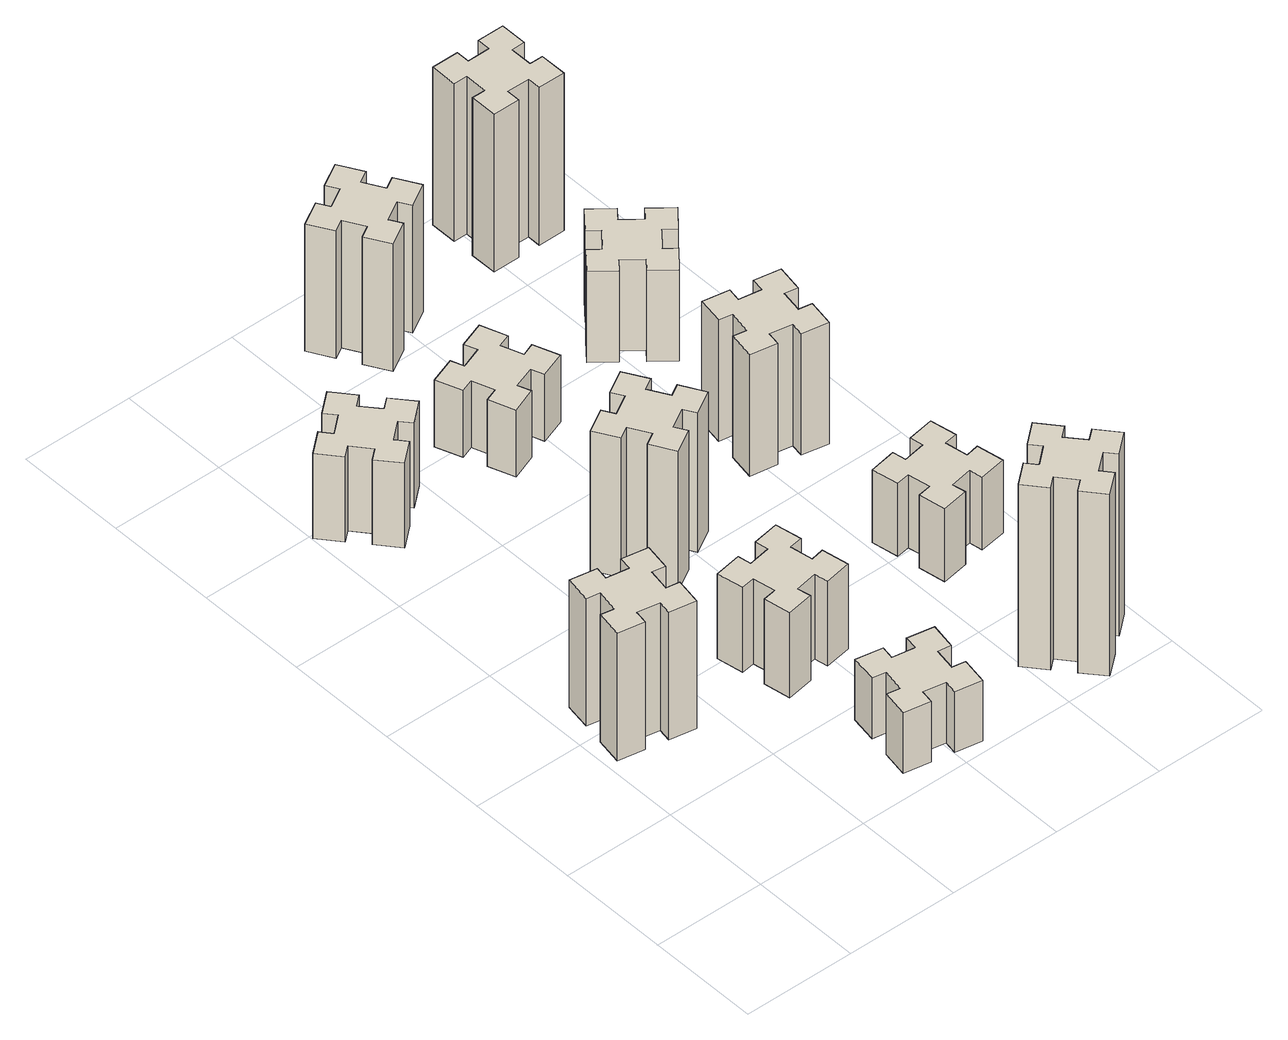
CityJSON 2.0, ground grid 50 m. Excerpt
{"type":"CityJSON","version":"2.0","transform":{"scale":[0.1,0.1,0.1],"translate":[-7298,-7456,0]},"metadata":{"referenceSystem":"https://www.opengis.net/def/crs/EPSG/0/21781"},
"CityObjects":{
"building1":{"type":"Building","attributes":{"class":"1000","function":"1000","usage":"1000","yearOfConstruction":2016,"roofType":"1000","measuredHeight":63,"storeysAboveGround":30,"storeysBelowGround":0},"geometry":[{"type":"Solid","lod":"1","boundaries":[[[[0,1,2,3,4,5,6,7,8,9,10,11,12,13,14,15,16,17,18,19]],[[17,16,20,21]],[[16,15,22,20]],[[15,14,23,22]],[[14,13,24,23]],[[13,12,25,24]],[[12,11,26,25]],[[11,10,27,26]],[[10,9,28,27]],[[9,8,29,28]],[[8,7,30,29]],[[7,6,31,30]],[[6,5,32,31]],[[5,4,33,32]],[[4,3,34,33]],[[3,2,35,34]],[[2,1,36,35]],[[1,0,37,36]],[[0,19,38,37]],[[19,18,39,38]],[[18,17,21,39]],[[24,25,26,27,28,29,30,31,32,33,34,35,36,37,38,39,21,20,22,23]]]]}]},
"building2":{"type":"Building","attributes":{"class":"1000","function":"1000","usage":"1000","yearOfConstruction":2016,"roofType":"1000","measuredHeight":42,"storeysAboveGround":30,"storeysBelowGround":0},"geometry":[{"type":"Solid","lod":"1","boundaries":[[[[40,41,42,43,44,45,46,47,48,49,50,51,52,53,54,55,56,57,58,59]],[[57,56,60,61]],[[56,55,62,60]],[[55,54,63,62]],[[54,53,64,63]],[[53,52,65,64]],[[52,51,66,65]],[[51,50,67,66]],[[50,49,68,67]],[[49,48,69,68]],[[48,47,70,69]],[[47,46,71,70]],[[46,45,72,71]],[[45,44,73,72]],[[44,43,74,73]],[[43,42,75,74]],[[42,41,76,75]],[[41,40,77,76]],[[40,59,78,77]],[[59,58,79,78]],[[58,57,61,79]],[[64,65,66,67,68,69,70,71,72,73,74,75,76,77,78,79,61,60,62,63]]]]}]},
"building3":{"type":"Building","attributes":{"class":"1000","function":"1000","usage":"1000","yearOfConstruction":2016,"roofType":"1000","measuredHeight":30,"storeysAboveGround":30,"storeysBelowGround":0},"geometry":[{"type":"Solid","lod":"1","boundaries":[[[[80,81,82,83,84,85,86,87,88,89,90,91,92,93,94,95,96,97,98,99]],[[97,96,100,101]],[[96,95,102,100]],[[95,94,103,102]],[[94,93,104,103]],[[93,92,105,104]],[[92,91,106,105]],[[91,90,107,106]],[[90,89,108,107]],[[89,88,109,108]],[[88,87,110,109]],[[87,86,111,110]],[[86,85,112,111]],[[85,84,113,112]],[[84,83,114,113]],[[83,82,115,114]],[[82,81,116,115]],[[81,80,117,116]],[[80,99,118,117]],[[99,98,119,118]],[[98,97,101,119]],[[104,105,106,107,108,109,110,111,112,113,114,115,116,117,118,119,101,100,102,103]]]]}]},
"building4":{"type":"Building","attributes":{"class":"1000","function":"1000","usage":"1000","yearOfConstruction":2016,"roofType":"1000","measuredHeight":42,"storeysAboveGround":30,"storeysBelowGround":0},"geometry":[{"type":"Solid","lod":"1","boundaries":[[[[120,121,122,123,124,125,126,127,128,129,130,131,132,133,134,135,136,137,138,139]],[[137,136,140,141]],[[136,135,142,140]],[[135,134,143,142]],[[134,133,144,143]],[[133,132,145,144]],[[132,131,146,145]],[[131,130,147,146]],[[130,129,148,147]],[[129,128,149,148]],[[128,127,150,149]],[[127,126,151,150]],[[126,125,152,151]],[[125,124,153,152]],[[124,123,154,153]],[[123,122,155,154]],[[122,121,156,155]],[[121,120,157,156]],[[120,139,158,157]],[[139,138,159,158]],[[138,137,141,159]],[[144,145,146,147,148,149,150,151,152,153,154,155,156,157,158,159,141,140,142,143]]]]}]},
"building5":{"type":"Building","attributes":{"class":"1000","function":"1000","usage":"1000","yearOfConstruction":2016,"roofType":"1000","measuredHeight":69,"storeysAboveGround":30,"storeysBelowGround":0},"geometry":[{"type":"Solid","lod":"1","boundaries":[[[[160,161,162,163,164,165,166,167,168,169,170,171,172,173,174,175,176,177,178,179]],[[177,176,180,181]],[[176,175,182,180]],[[175,174,183,182]],[[174,173,184,183]],[[173,172,185,184]],[[172,171,186,185]],[[171,170,187,186]],[[170,169,188,187]],[[169,168,189,188]],[[168,167,190,189]],[[167,166,191,190]],[[166,165,192,191]],[[165,164,193,192]],[[164,163,194,193]],[[163,162,195,194]],[[162,161,196,195]],[[161,160,197,196]],[[160,179,198,197]],[[179,178,199,198]],[[178,177,181,199]],[[184,185,186,187,188,189,190,191,192,193,194,195,196,197,198,199,181,180,182,183]]]]}]},
"building6":{"type":"Building","attributes":{"class":"1000","function":"1000","usage":"1000","yearOfConstruction":2016,"roofType":"1000","measuredHeight":33,"storeysAboveGround":30,"storeysBelowGround":0},"geometry":[{"type":"Solid","lod":"1","boundaries":[[[[200,201,202,203,204,205,206,207,208,209,210,211,212,213,214,215,216,217,218,219]],[[217,216,220,221]],[[216,215,222,220]],[[215,214,223,222]],[[214,213,224,223]],[[213,212,225,224]],[[212,211,226,225]],[[211,210,227,226]],[[210,209,228,227]],[[209,208,229,228]],[[208,207,230,229]],[[207,206,231,230]],[[206,205,232,231]],[[205,204,233,232]],[[204,203,234,233]],[[203,202,235,234]],[[202,201,236,235]],[[201,200,237,236]],[[200,219,238,237]],[[219,218,239,238]],[[218,217,221,239]],[[224,225,226,227,228,229,230,231,232,233,234,235,236,237,238,239,221,220,222,223]]]]}]},
"building7":{"type":"Building","attributes":{"class":"1000","function":"1000","usage":"1000","yearOfConstruction":2016,"roofType":"1000","measuredHeight":90,"storeysAboveGround":30,"storeysBelowGround":0},"geometry":[{"type":"Solid","lod":"1","boundaries":[[[[240,241,242,243,244,245,246,247,248,249,250,251,252,253,254,255,256,257,258,259]],[[257,256,260,261]],[[256,255,262,260]],[[255,254,263,262]],[[254,253,264,263]],[[253,252,265,264]],[[252,251,266,265]],[[251,250,267,266]],[[250,249,268,267]],[[249,248,269,268]],[[248,247,270,269]],[[247,246,271,270]],[[246,245,272,271]],[[245,244,273,272]],[[244,243,274,273]],[[243,242,275,274]],[[242,241,276,275]],[[241,240,277,276]],[[240,259,278,277]],[[259,258,279,278]],[[258,257,261,279]],[[264,265,266,267,268,269,270,271,272,273,274,275,276,277,278,279,261,260,262,263]]]]}]},
"building8":{"type":"Building","attributes":{"class":"1000","function":"1000","usage":"1000","yearOfConstruction":2016,"roofType":"1000","measuredHeight":63,"storeysAboveGround":30,"storeysBelowGround":0},"geometry":[{"type":"Solid","lod":"1","boundaries":[[[[280,281,282,283,284,285,286,287,288,289,290,291,292,293,294,295,296,297,298,299]],[[297,296,300,301]],[[296,295,302,300]],[[295,294,303,302]],[[294,293,304,303]],[[293,292,305,304]],[[292,291,306,305]],[[291,290,307,306]],[[290,289,308,307]],[[289,288,309,308]],[[288,287,310,309]],[[287,286,311,310]],[[286,285,312,311]],[[285,284,313,312]],[[284,283,314,313]],[[283,282,315,314]],[[282,281,316,315]],[[281,280,317,316]],[[280,299,318,317]],[[299,298,319,318]],[[298,297,301,319]],[[304,305,306,307,308,309,310,311,312,313,314,315,316,317,318,319,301,300,302,303]]]]}]},
"building9":{"type":"Building","attributes":{"class":"1000","function":"1000","usage":"1000","yearOfConstruction":2016,"roofType":"1000","measuredHeight":36,"storeysAboveGround":30,"storeysBelowGround":0},"geometry":[{"type":"Solid","lod":"1","boundaries":[[[[320,321,322,323,324,325,326,327,328,329,330,331,332,333,334,335,336,337,338,339]],[[337,336,340,341]],[[336,335,342,340]],[[335,334,343,342]],[[334,333,344,343]],[[333,332,345,344]],[[332,331,346,345]],[[331,330,347,346]],[[330,329,348,347]],[[329,328,349,348]],[[328,327,350,349]],[[327,326,351,350]],[[326,325,352,351]],[[325,324,353,352]],[[324,323,354,353]],[[323,322,355,354]],[[322,321,356,355]],[[321,320,357,356]],[[320,339,358,357]],[[339,338,359,358]],[[338,337,341,359]],[[344,345,346,347,348,349,350,351,352,353,354,355,356,357,358,359,341,340,342,343]]]]}]},
"building10":{"type":"Building","attributes":{"class":"1000","function":"1000","usage":"1000","yearOfConstruction":2016,"roofType":"1000","measuredHeight":60,"storeysAboveGround":30,"storeysBelowGround":0},"geometry":[{"type":"Solid","lod":"1","boundaries":[[[[360,361,362,363,364,365,366,367,368,369,370,371,372,373,374,375,376,377,378,379]],[[377,376,380,381]],[[376,375,382,380]],[[375,374,383,382]],[[374,373,384,383]],[[373,372,385,384]],[[372,371,386,385]],[[371,370,387,386]],[[370,369,388,387]],[[369,368,389,388]],[[368,367,390,389]],[[367,366,391,390]],[[366,365,392,391]],[[365,364,393,392]],[[364,363,394,393]],[[363,362,395,394]],[[362,361,396,395]],[[361,360,397,396]],[[360,379,398,397]],[[379,378,399,398]],[[378,377,381,399]],[[384,385,386,387,388,389,390,391,392,393,394,395,396,397,398,399,381,380,382,383]]]]}]},
"building11":{"type":"Building","attributes":{"class":"1000","function":"1000","usage":"1000","yearOfConstruction":2016,"roofType":"1000","measuredHeight":45,"storeysAboveGround":30,"storeysBelowGround":0},"geometry":[{"type":"Solid","lod":"1","boundaries":[[[[400,401,402,403,404,405,406,407,408,409,410,411,412,413,414,415,416,417,418,419]],[[417,416,420,421]],[[416,415,422,420]],[[415,414,423,422]],[[414,413,424,423]],[[413,412,425,424]],[[412,411,426,425]],[[411,410,427,426]],[[410,409,428,427]],[[409,408,429,428]],[[408,407,430,429]],[[407,406,431,430]],[[406,405,432,431]],[[405,404,433,432]],[[404,403,434,433]],[[403,402,435,434]],[[402,401,436,435]],[[401,400,437,436]],[[400,419,438,437]],[[419,418,439,438]],[[418,417,421,439]],[[424,425,426,427,428,429,430,431,432,433,434,435,436,437,438,439,421,420,422,423]]]]}]},
"building12":{"type":"Building","attributes":{"class":"1000","function":"1000","usage":"1000","yearOfConstruction":2016,"roofType":"1000","measuredHeight":78,"storeysAboveGround":30,"storeysBelowGround":0},"geometry":[{"type":"Solid","lod":"1","boundaries":[[[[440,441,442,443,444,445,446,447,448,449,450,451,452,453,454,455,456,457,458,459]],[[457,456,460,461]],[[456,455,462,460]],[[455,454,463,462]],[[454,453,464,463]],[[453,452,465,464]],[[452,451,466,465]],[[451,450,467,466]],[[450,449,468,467]],[[449,448,469,468]],[[448,447,470,469]],[[447,446,471,470]],[[446,445,472,471]],[[445,444,473,472]],[[444,443,474,473]],[[443,442,475,474]],[[442,441,476,475]],[[441,440,477,476]],[[440,459,478,477]],[[459,458,479,478]],[[458,457,461,479]],[[464,465,466,467,468,469,470,471,472,473,474,475,476,477,478,479,461,460,462,463]]]]}]}
},
"vertices":[
[345,917,0],[362,1015,0],[421,1005,0],[442,1123,0],[324,1144,0],[314,1085,0],[215,1102,0],[226,1161,0],[107,1182,0],[87,1064,0],[146,1054,0],[128,955,0],[69,966,0],[48,847,0],[167,827,0],[177,886,0],[275,868,0],[265,809,0],[383,788,0],[404,907,0],[275,868,630],[265,809,630],[177,886,630],[167,827,630],[48,847,630],[69,966,630],[128,955,630],[146,1054,630],[87,1064,630],[107,1182,630],[226,1161,630],[215,1102,630],[314,1085,630],[324,1144,630],[442,1123,630],[421,1005,630],[362,1015,630],[345,917,630],[404,907,630],[383,788,630],
[278,2349,0],[354,2413,0],[393,2367,0],[485,2444,0],[408,2536,0],[362,2498,0],[297,2574,0],[343,2613,0],[266,2705,0],[174,2628,0],[213,2582,0],[136,2517,0],[98,2563,0],[6,2486,0],[83,2394,0],[129,2433,0],[193,2356,0],[147,2318,0],[224,2226,0],[316,2303,0],[193,2356,420],[147,2318,420],[129,2433,420],[83,2394,420],[6,2486,420],[98,2563,420],[136,2517,420],[213,2582,420],[174,2628,420],[266,2705,420],[343,2613,420],[297,2574,420],[362,2498,420],[408,2536,420],[485,2444,420],[393,2367,420],[354,2413,420],[278,2349,420],[316,2303,420],[224,2226,420],
[886,314,0],[868,215,0],[809,226,0],[788,107,0],[907,87,0],[917,146,0],[1015,128,0],[1005,69,0],[1123,48,0],[1144,167,0],[1085,177,0],[1102,275,0],[1161,265,0],[1182,383,0],[1064,404,0],[1054,345,0],[955,362,0],[966,421,0],[847,442,0],[827,324,0],[955,362,300],[966,421,300],[1054,345,300],[1064,404,300],[1182,383,300],[1161,265,300],[1102,275,300],[1085,177,300],[1144,167,300],[1123,48,300],[1005,69,300],[1015,128,300],[917,146,300],[907,87,300],[788,107,300],[809,226,300],[868,215,300],[886,314,300],[827,324,300],[847,442,300],
[915,1002,0],[817,985,0],[807,1044,0],[688,1023,0],[709,905,0],[768,915,0],[786,817,0],[727,807,0],[747,688,0],[866,709,0],[855,768,0],[954,786,0],[964,727,0],[1082,747,0],[1061,866,0],[1002,855,0],[985,954,0],[1044,964,0],[1023,1082,0],[905,1061,0],[985,954,420],[1044,964,420],[1002,855,420],[1061,866,420],[1082,747,420],[964,727,420],[954,786,420],[855,768,420],[866,709,420],[747,688,420],[727,807,420],[786,817,420],[768,915,420],[709,905,420],[688,1023,420],[807,1044,420],[817,985,420],[915,1002,420],[905,1061,420],[1023,1082,420],
[765,1614,0],[815,1527,0],[763,1497,0],[823,1393,0],[927,1453,0],[897,1505,0],[984,1555,0],[1014,1503,0],[1118,1563,0],[1058,1667,0],[1006,1637,0],[956,1724,0],[1008,1754,0],[948,1858,0],[844,1798,0],[874,1746,0],[787,1696,0],[757,1748,0],[653,1688,0],[713,1584,0],[787,1696,690],[757,1748,690],[874,1746,690],[844,1798,690],[948,1858,690],[1008,1754,690],[956,1724,690],[1006,1637,690],[1058,1667,690],[1118,1563,690],[1014,1503,690],[984,1555,690],[897,1505,690],[927,1453,690],[823,1393,690],[763,1497,690],[815,1527,690],[765,1614,690],[713,1584,690],[653,1688,690],
[876,2345,0],[970,2379,0],[990,2323,0],[1103,2364,0],[1062,2477,0],[1006,2456,0],[972,2550,0],[1028,2570,0],[987,2683,0],[874,2642,0],[895,2586,0],[801,2552,0],[780,2608,0],[667,2567,0],[709,2454,0],[765,2475,0],[799,2381,0],[743,2360,0],[784,2247,0],[897,2289,0],[799,2381,330],[743,2360,330],[765,2475,330],[709,2454,330],[667,2567,330],[780,2608,330],[801,2552,330],[895,2586,330],[874,2642,330],[987,2683,330],[1028,2570,330],[972,2550,330],[1006,2456,330],[1062,2477,330],[1103,2364,330],[990,2323,330],[970,2379,330],[876,2345,330],[897,2289,330],[784,2247,330],
[1758,129,0],[1834,193,0],[1873,147,0],[1965,224,0],[1888,316,0],[1842,278,0],[1777,354,0],[1823,393,0],[1746,485,0],[1654,408,0],[1693,362,0],[1616,297,0],[1578,343,0],[1486,266,0],[1563,174,0],[1609,213,0],[1673,136,0],[1627,98,0],[1704,6,0],[1796,83,0],[1673,136,900],[1627,98,900],[1609,213,900],[1563,174,900],[1486,266,900],[1578,343,900],[1616,297,900],[1693,362,900],[1654,408,900],[1746,485,900],[1823,393,900],[1777,354,900],[1842,278,900],[1888,316,900],[1965,224,900],[1873,147,900],[1834,193,900],[1758,129,900],[1796,83,900],[1704,6,900],
[1006,3217,0],[956,3304,0],[1008,3334,0],[948,3438,0],[844,3378,0],[874,3326,0],[787,3276,0],[757,3328,0],[653,3268,0],[713,3164,0],[765,3194,0],[815,3107,0],[763,3077,0],[823,2973,0],[927,3033,0],[897,3085,0],[984,3135,0],[1014,3083,0],[1118,3143,0],[1058,3247,0],[984,3135,630],[1014,3083,630],[897,3085,630],[927,3033,630],[823,2973,630],[763,3077,630],[815,3107,630],[765,3194,630],[713,3164,630],[653,3268,630],[757,3328,630],[787,3276,630],[874,3326,630],[844,3378,630],[948,3438,630],[1008,3334,630],[956,3304,630],[1006,3217,630],[1058,3247,630],[1118,3143,630],
[1755,1102,0],[1657,1085,0],[1647,1144,0],[1528,1123,0],[1549,1005,0],[1608,1015,0],[1626,917,0],[1567,907,0],[1587,788,0],[1706,809,0],[1695,868,0],[1794,886,0],[1804,827,0],[1922,847,0],[1901,966,0],[1842,955,0],[1825,1054,0],[1884,1064,0],[1863,1182,0],[1745,1161,0],[1825,1054,360],[1884,1064,360],[1842,955,360],[1901,966,360],[1922,847,360],[1804,827,360],[1794,886,360],[1695,868,360],[1706,809,360],[1587,788,360],[1567,907,360],[1626,917,360],[1608,1015,360],[1549,1005,360],[1528,1123,360],[1647,1144,360],[1657,1085,360],[1755,1102,360],[1745,1161,360],[1863,1182,360],
[1557,1726,0],[1655,1708,0],[1645,1649,0],[1763,1628,0],[1784,1747,0],[1725,1757,0],[1742,1855,0],[1801,1845,0],[1822,1963,0],[1704,1984,0],[1694,1925,0],[1595,1942,0],[1606,2001,0],[1487,2022,0],[1467,1904,0],[1526,1894,0],[1508,1795,0],[1449,1806,0],[1428,1687,0],[1547,1667,0],[1508,1795,600],[1449,1806,600],[1526,1894,600],[1467,1904,600],[1487,2022,600],[1606,2001,600],[1595,1942,600],[1694,1925,600],[1704,1984,600],[1822,1963,600],[1801,1845,600],[1742,1855,600],[1725,1757,600],[1784,1747,600],[1763,1628,600],[1645,1649,600],[1655,1708,600],[1557,1726,600],[1547,1667,600],[1428,1687,600],
[1734,2617,0],[1658,2682,0],[1696,2728,0],[1604,2805,0],[1527,2713,0],[1573,2674,0],[1509,2598,0],[1463,2636,0],[1386,2544,0],[1478,2467,0],[1516,2513,0],[1593,2449,0],[1554,2403,0],[1646,2326,0],[1723,2418,0],[1677,2456,0],[1742,2533,0],[1788,2494,0],[1865,2586,0],[1773,2663,0],[1742,2533,450],[1788,2494,450],[1677,2456,450],[1723,2418,450],[1646,2326,450],[1554,2403,450],[1593,2449,450],[1516,2513,450],[1478,2467,450],[1386,2544,450],[1463,2636,450],[1509,2598,450],[1573,2674,450],[1527,2713,450],[1604,2805,450],[1696,2728,450],[1658,2682,450],[1734,2617,450],[1773,2663,450],[1865,2586,450],
[1575,3195,0],[1675,3195,0],[1675,3135,0],[1795,3135,0],[1795,3255,0],[1735,3255,0],[1735,3355,0],[1795,3355,0],[1795,3475,0],[1675,3475,0],[1675,3415,0],[1575,3415,0],[1575,3475,0],[1455,3475,0],[1455,3355,0],[1515,3355,0],[1515,3255,0],[1455,3255,0],[1455,3135,0],[1575,3135,0],[1515,3255,780],[1455,3255,780],[1515,3355,780],[1455,3355,780],[1455,3475,780],[1575,3475,780],[1575,3415,780],[1675,3415,780],[1675,3475,780],[1795,3475,780],[1795,3355,780],[1735,3355,780],[1735,3255,780],[1795,3255,780],[1795,3135,780],[1675,3135,780],[1675,3195,780],[1575,3195,780],[1575,3135,780],[1455,3135,780]
]}
